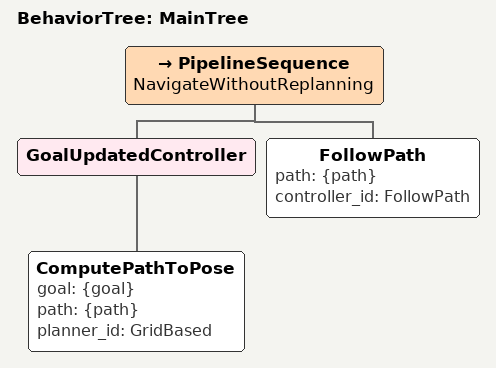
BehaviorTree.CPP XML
<!--
  This Behavior Tree replans the global path only when the goal is updated.
-->

<root main_tree_to_execute="MainTree">
  <BehaviorTree ID="MainTree">
    <PipelineSequence name="NavigateWithoutReplanning">
      <GoalUpdatedController>
        <ComputePathToPose goal="{goal}" path="{path}" planner_id="GridBased"/>
      </GoalUpdatedController>
      <FollowPath path="{path}"  controller_id="FollowPath"/>
    </PipelineSequence>
  </BehaviorTree>
</root>
